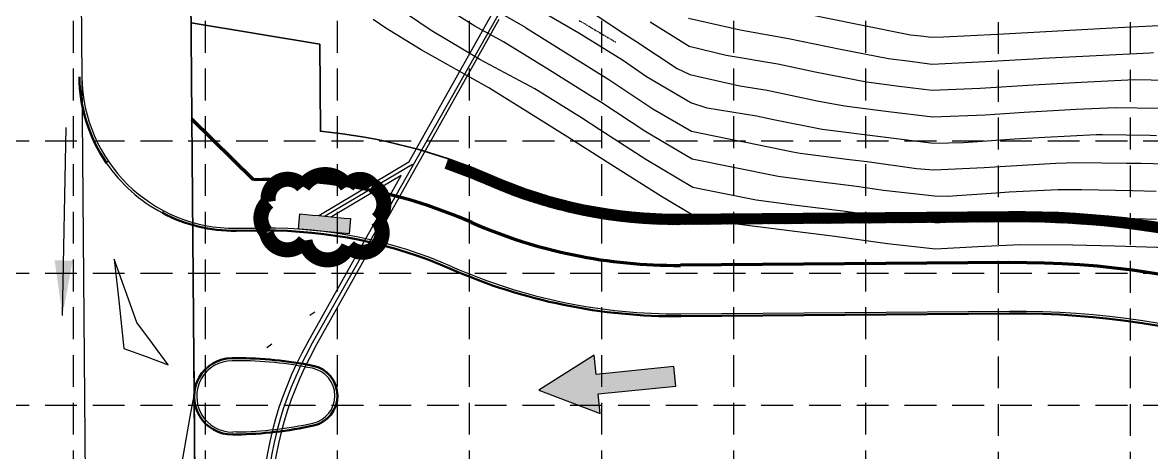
# Model space of a CAD drawing. Header units: inches. Extents: x 2387375 to 2389038, y 7083851 to 7084891.
# Drawn here: x 2387548.2 to 2387769.8, y 7084413.3 to 7084497.7 of the extents above; entities that cross this region are included whole.
import ezdxf

# ---------------------------------------------------------------- set-up
doc = ezdxf.new("R2010")
doc.units = ezdxf.units.IN
doc.header["$MEASUREMENT"] = 0
doc.linetypes.add('add_topo$0$CREEK2', pattern=[1.75, 0.625, -0.125, 0, -0.125, 0, -0.125, 0, -0.125, 0.625])
doc.linetypes.add('HIDDEN', pattern=[0.375, 0.25, -0.125])
for name, color, linetype in [('add_topo$0$LAKES', 8, 'add_topo$0$CREEK2'), ('CDAR1$0$DA-FLOW', 6, 'Continuous'), ('CSTR1$0$CF-ST-PRBC', 50, 'Continuous'), ('CSTR1$0$CST-PA-EXST', 252, 'Continuous'), ('CSTR1$0$CST-PV-BKCB', 2, 'Continuous'), ('GRID', 254, 'HIDDEN'), ('JCTR1$0$TP-CT-MAJR', 251, 'Continuous'), ('JCTR1$0$TP-CT-MINR', 253, 'Continuous'), ('LEGEND', 7, 'Continuous'), ('STORM', 5, 'Continuous')]:
    doc.layers.add(name, color=color, linetype=linetype)
for name, color, linetype, lineweight in [('CPGR1$0$CPG-PV-WALL', 2, 'Continuous', 30), ('CRWR1$0$CRW-EX-ROW', 22, 'Continuous', 35), ('CRWR1$0$CRW-PR-LOT', 3, 'Continuous', 35), ('CRWR1$0$CRW-PR-PLAT-LN', 2, 'Continuous', 30), ('CRWR1$0$CRW-PR-ROW', 4, 'Continuous', 80), ('CSTR1$0$CST-PV-FACB', 23, 'Continuous', 50), ('XREF-JCTR', 7, 'Continuous', 35)]:
    doc.layers.add(name, color=color, linetype=linetype, lineweight=lineweight)
doc.styles.add('CDAR1$0$STANDARD', font='txt')
doc.dimstyles.new('CDAR1$0$STANDARD', dxfattribs={"dimtxt": 0.18, "dimasz": 0.18, "dimexe": 0.18, "dimexo": 0.0625, "dimgap": 0.09, "dimtad": 0, "dimtih": 1, "dimtoh": 1, "dimdec": 4, "dimzin": 0, "dimdsep": 46, "dimtxsty": 'CDAR1$0$STANDARD', "dimcen": 0.09, "dimadec": 0, "dimazin": 0, "dimtfac": 1, "dimtdec": 4, "dimtofl": 0, "dimtmove": 0, "dimatfit": 3, "dimfxl": 0, "dimtolj": 1, "dimtzin": 0, "dimarcsym": 0})

# ---------------------------------------------------------------- blocks, each defined once
blk = doc.blocks.new('arrow')
blk.add_lwpolyline([(-67.01, -25.36), (-59.33, -25.42), (-59.57, -56.14), (-51.89, -56.2), (-51.65, -25.48), (-43.97, -25.54), (-55.3, -2.41), (-67.01, -25.36)], close=True)
at = {"color": 254}
for points in [[(-43.97, -25.54), (-67.01, -25.36), (-55.3, -2.41), (-67.01, -25.36)], [(-59.57, -56.14), (-51.89, -56.2), (-59.33, -25.42), (-51.65, -25.48)]]:
    blk.add_solid(points, dxfattribs=at)

msp = doc.modelspace()

# ---------------------------------------------------------------- hatches: boundary and pattern name
at = {"layer": 'CPGR1$0$CPG-PV-WALL'}
h = msp.add_hatch(dxfattribs=at)
h.set_pattern_fill('ANSI31', color=130, angle=90, style=0)
h.set_pattern_definition([(135, (9472566.95094, 4696131.97047), (-0.0883883476483, -0.0883883476483), [])])
edge = h.paths.add_edge_path()
edge.add_arc((2387743.3, 7084275.54), 183, 66.9842, 90.4711)
edge.add_line((2387741.79, 7084458.54), (2387677.29, 7084458.01))
edge.add_arc((2387676.53, 7084550), 92, 246.3243, 270.4711, ccw=False)
edge.add_arc((2387596.22, 7084366.84), 108, 66.3243, 71.0852)
edge.add_line((2387631.23, 7084469.01), (2387631.88, 7084470.9))
edge.add_arc((2387596.22, 7084366.84), 110, 66.3243, 71.0852, ccw=False)
edge.add_arc((2387676.53, 7084550), 90, 246.3243, 270.4711)
edge.add_line((2387677.27, 7084460.01), (2387741.78, 7084460.54))
edge.add_arc((2387743.3, 7084275.54), 185, 66.9842, 90.4711, ccw=False)
edge.add_line((2387815.63, 7084445.82), (2387814.85, 7084443.98))
h.paths.add_polyline_path([(2387977.36, 7084443.68), (2388528.08, 7084596.47), (2388549.5, 7084519.29), (2388551.42, 7084519.83), (2388529.47, 7084598.93), (2387977.3, 7084445.73)])
at = {"layer": 'STORM'}
h = msp.add_hatch(color=256, dxfattribs=at)
edge = h.paths.add_edge_path()
edge.add_line((2387602.35, 7084457.13), (2387602.64, 7084460.13))
edge.add_arc((2387709.34, 7085524.29), 1069.5, 264.27387, 264.80959)
edge.add_line((2387612.59, 7084459.18), (2387612.3, 7084456.18))
edge.add_line((2387612.3, 7084456.18), (2387602.35, 7084457.13))

# ---------------------------------------------------------------- linework, layer by layer
at = {"color": 7}
msp.add_line((2387581.8, 7084433.35), (2387583.42, 7084236.98), dxfattribs=at)
at = {"layer": 'add_topo$0$LAKES', "ltscale": 0.5}
msp.add_lwpolyline([(2387657.48, 7084498.07), (2387659.63, 7084496.8), (2387662.02, 7084495.39), (2387664.68, 7084493.8)], dxfattribs=at)
msp.add_lwpolyline([(2387657.48, 7084498.07), (2387659.63, 7084496.8), (2387662.02, 7084495.39), (2387664.68, 7084493.8)], dxfattribs=at)
at = {"layer": 'CPGR1$0$CPG-PV-WALL', "color": 130}
msp.add_lwpolyline([(2387814.85, 7084443.98, 0.102841), (2387741.79, 7084458.54), (2387677.29, 7084458.01, -0.105752), (2387639.59, 7084465.75, 0.020776), (2387631.23, 7084469.01), (2387631.88, 7084470.9, -0.020776), (2387640.39, 7084467.58, 0.105752), (2387677.27, 7084460.01), (2387741.78, 7084460.54, -0.102841), (2387815.63, 7084445.82), (2387814.85, 7084443.98)], format="xyb", dxfattribs=at)
at = {"layer": 'CRWR1$0$CRW-EX-ROW', "color": 7}
msp.add_line((2387580.44, 7084599.22), (2387583.69, 7084204.23), dxfattribs=at)
at = {"layer": 'CRWR1$0$CRW-PR-LOT', "color": 7}
msp.add_lwpolyline([(2387581.27, 7084497.63), (2387606.53, 7084493.42), (2387606.67, 7084476.34, -0.079681), (2387640.39, 7084467.58, 0.105752), (2387677.27, 7084460.01), (2387741.78, 7084460.54, -0.14249), (2387841.24, 7084432.49), (2387925.34, 7084431.32), (2388765.06, 7084664.3), (2388974.71, 7084370.95), (2388910.44, 7084251.14)], format="xyb", dxfattribs=at)
at = {"layer": 'CRWR1$0$CRW-PR-PLAT-LN', "color": 7}
msp.add_lwpolyline([(2387741.78, 7084460.54, -0.14249), (2387841.24, 7084432.49, -3.094759)], format="xyb", dxfattribs=at)
at = {"layer": 'CRWR1$0$CRW-PR-ROW', "color": 7}
for p, q in [((2387593.53, 7084466.82), (2387581.43, 7084478.72)), ((2387595.4, 7084466.83), (2387593.53, 7084466.82)), ((2387741.86, 7084450.54), (2387677.35, 7084450.01))]:
    msp.add_line(p, q, dxfattribs=at)
for centre, radius, start, end in [((2387596.22, 7084366.84), 100, 66.3243, 90.4711), ((2387676.53, 7084550), 100, 246.3243, 270.4711), ((2387743.3, 7084275.54), 175, 54.2147, 90.4711)]:
    msp.add_arc(centre, radius, start, end, dxfattribs=at)
at = {"layer": 'CSTR1$0$CF-ST-PRBC', "color": 7}
for p, q in [((2387565.04, 7084470.44), (2387564.63, 7084470.16)), ((2387575.9, 7084460.73), (2387575.67, 7084460.29))]:
    msp.add_line(p, q, dxfattribs=at)
msp.add_arc((2387589.86, 7084487.29), 30.5, 214.1613, 242.2555, dxfattribs=at)
at = {"layer": 'CSTR1$0$CST-PA-EXST', "linetype": 'Continuous'}
msp.add_line((2387558.94, 7084599.04), (2387561.98, 7084229.76), dxfattribs=at)
at = {"layer": 'CSTR1$0$CST-PV-BKCB', "color": 7}
msp.add_line((2387590.11, 7084457.29), (2387595.47, 7084457.33), dxfattribs=at)
at = {"layer": 'CSTR1$0$CST-PV-BKCB', "color": 7, "flags": 128}
msp.add_lwpolyline([(2387677.43, 7084440.51), (2387741.94, 7084441.04, -0.159532), (2387840.07, 7084409.8, 0.166032), (2387985.06, 7084365.66), (2388067.84, 7084368.44, 0.066562), (2388181.42, 7084387.52, -0.133716), (2388347.11, 7084393.09, 0.066562), (2388461.72, 7084381.66), (2388559.26, 7084384.93, 0.414214), (2388578.58, 7084405.59), (2388577.69, 7084431.97)], format="xyb", dxfattribs=at)
at = {"layer": 'CSTR1$0$CST-PV-BKCB', "color": 7}
for points in [[(2387590.12, 7084431.29), (2387589.32, 7084431.28)], [(2387590.23, 7084417.29), (2387589.45, 7084417.28)]]:
    msp.add_lwpolyline(points, dxfattribs=at)
for centre, radius, start, end in [((2387589.86, 7084487.29), 30, 180.472, 270.4711), ((2387596.22, 7084366.84), 90.5, 66.3243, 90.4711), ((2387676.53, 7084550), 109.5, 246.3243, 270.4711)]:
    msp.add_arc(centre, radius, start, end, dxfattribs=at)
at = {"layer": 'CSTR1$0$CST-PV-BKCB', "color": 7, "linetype": 'Continuous'}
for centre, radius, start, end in [((2387589.38, 7084424.28), 7, 90.4731, 270.571), ((2387590.07, 7084354.79), 76.5, 78.6745, 89.9693), ((2387604.02, 7084424.4), 5.5, 282.2712, 78.6745), ((2387588.92, 7084493.78), 76.5, 270.9761, 282.2712)]:
    msp.add_arc(centre, radius, start, end, dxfattribs=at)
at = {"layer": 'CSTR1$0$CST-PV-FACB', "color": 7}
msp.add_line((2387590.11, 7084456.79), (2387595.48, 7084456.83), dxfattribs=at)
at = {"layer": 'CSTR1$0$CST-PV-FACB', "color": 7, "flags": 128}
msp.add_lwpolyline([(2387677.43, 7084440.01), (2387741.94, 7084440.54, -0.159532), (2387839.78, 7084409.39, 0.160473), (2387979.99, 7084365.05, 0.160473)], format="xyb", dxfattribs=at)
at = {"layer": 'CSTR1$0$CST-PV-FACB', "color": 7}
for points in [[(2387590.11, 7084431.79), (2387589.32, 7084431.78)], [(2387590.24, 7084416.79), (2387589.45, 7084416.78)]]:
    msp.add_lwpolyline(points, dxfattribs=at)
for centre, radius, start, end in [((2387589.86, 7084487.29), 30.5, 180.472, 214.3459), ((2387589.86, 7084487.29), 30.5, 242.2637, 270.4711), ((2387596.22, 7084366.84), 90, 66.3243, 90.4711), ((2387676.53, 7084550), 110, 246.3243, 270.4711)]:
    msp.add_arc(centre, radius, start, end, dxfattribs=at)
at = {"layer": 'CSTR1$0$CST-PV-FACB', "color": 7, "linetype": 'Continuous'}
for centre, radius, start, end in [((2387589.38, 7084424.28), 7.5, 90.4731, 270.571), ((2387590.07, 7084354.79), 77, 78.6745, 89.9693), ((2387604.02, 7084424.4), 6, 282.2712, 78.6745), ((2387588.92, 7084493.78), 77, 270.9761, 282.2712)]:
    msp.add_arc(centre, radius, start, end, dxfattribs=at)
at = {"layer": 'GRID', "color": 252, "linetype": 'HIDDEN', "ltscale": 25}
for p, q in [((2387558.1, 7084863.64), (2387558.1, 7083955.7)), ((2387584.03, 7084863.64), (2387584.03, 7083955.7)), ((2387609.97, 7084863.64), (2387609.97, 7083955.7)), ((2387635.9, 7084863.64), (2387635.9, 7083955.7)), ((2387661.83, 7084863.64), (2387661.83, 7083955.7)), ((2387687.76, 7084863.64), (2387687.76, 7083955.7)), ((2387713.69, 7084863.64), (2387713.69, 7083955.7)), ((2387739.71, 7084863.39), (2387739.71, 7083955.7)), ((2387765.64, 7084863.39), (2387765.64, 7083955.7)), ((2387402.61, 7084474.43), (2389010.32, 7084474.43)), ((2387402.61, 7084448.5), (2389010.32, 7084448.5)), ((2387402.61, 7084422.57), (2389010.32, 7084422.57))]:
    msp.add_line(p, q, dxfattribs=at)
at = {"layer": 'JCTR1$0$TP-CT-MAJR', "color": 35}
msp.add_lwpolyline([(2387770.8, 7084475.44), (2387769.58, 7084475.47), (2387760.23, 7084475.63), (2387759, 7084475.61), (2387748.91, 7084475.12), (2387743.01, 7084474.78), (2387732.92, 7084474.09), (2387727.01, 7084473.95), (2387717.66, 7084475.11), (2387716.11, 7084475.33), (2387706.75, 7084476.46), (2387705.21, 7084476.7), (2387695.62, 7084478.61), (2387692.29, 7084479.31), (2387682.6, 7084480.89), (2387679.37, 7084481.91), (2387670.71, 7084487.05), (2387665.96, 7084490.27), (2387657.4, 7084495.6), (2387644.99, 7084502.87)], dxfattribs=at)
at = {"layer": 'JCTR1$0$TP-CT-MINR', "color": 35}
for p, q in [((2387652.52, 7084504.67, 604), (2387666.25, 7084495.53, 604)), ((2387628.41, 7084496.15, 608), (2387620.95, 7084501.13, 608)), ((2387636.96, 7084496.95, 607), (2387629.31, 7084501.73, 607)), ((2387646.96, 7084496.72, 606), (2387636.63, 7084502.66, 606)), ((2387712.15, 7084497.31, 601), (2387701.78, 7084499.42, 601)), ((2387619.49, 7084496.57, 609), (2387617, 7084498.29, 609)), ((2387626.47, 7084492.35, 609), (2387619.49, 7084496.57, 609)), ((2387642.63, 7084493.92, 607), (2387636.96, 7084496.95, 607)), ((2387646.96, 7084496.72, 606), (2387655.84, 7084491.14, 606)), ((2387679.07, 7084492.99, 603), (2387671.4, 7084497.77, 603)), ((2387678.92, 7084498.52, 602), (2387689.11, 7084496.27, 602)), ((2387722.52, 7084495.23, 601), (2387712.15, 7084497.31, 601)), ((2387763.3, 7084496.65, 601), (2387752.66, 7084496.08, 601)), ((2387773.94, 7084497.18, 601), (2387763.3, 7084496.65, 601)), ((2387637.97, 7084490.41, 608), (2387628.41, 7084496.15, 608)), ((2387666.25, 7084495.53, 604), (2387668.63, 7084494.05, 604)), ((2387689.11, 7084496.27, 602), (2387698.56, 7084494.56, 602)), ((2387698.56, 7084494.56, 602), (2387708.78, 7084492.46, 602)), ((2387724.55, 7084494.98, 601), (2387722.52, 7084495.23, 601)), ((2387726.58, 7084494.72, 601), (2387724.55, 7084494.98, 601)), ((2387728.99, 7084494.82, 601), (2387726.58, 7084494.72, 601)), ((2387739.62, 7084495.36, 601), (2387728.99, 7084494.82, 601)), ((2387750.26, 7084495.95, 601), (2387739.62, 7084495.36, 601)), ((2387752.66, 7084496.08, 601), (2387750.26, 7084495.95, 601)), ((2387639.75, 7084484.83, 609), (2387626.47, 7084492.35, 609)), ((2387651.62, 7084488.32, 607), (2387642.63, 7084493.92, 607)), ((2387668.63, 7084494.05, 604), (2387676.69, 7084488.63, 604)), ((2387686.33, 7084491.22, 603), (2387679.07, 7084492.99, 603)), ((2387708.78, 7084492.46, 602), (2387718.19, 7084490.6, 602)), ((2387648.8, 7084484.64, 608), (2387637.97, 7084490.41, 608)), ((2387655.84, 7084491.14, 606), (2387663.28, 7084486.5, 606)), ((2387696.47, 7084489.48, 603), (2387686.33, 7084491.22, 603)), ((2387718.19, 7084490.6, 602), (2387722.44, 7084490.07, 602)), ((2387722.44, 7084490.07, 602), (2387726.69, 7084489.53, 602)), ((2387726.69, 7084489.53, 602), (2387737.23, 7084490, 602)), ((2387737.23, 7084490, 602), (2387747.76, 7084490.62, 602)), ((2387747.76, 7084490.62, 602), (2387748.45, 7084490.66, 602)), ((2387748.45, 7084490.66, 602), (2387758.98, 7084491.24, 602)), ((2387758.98, 7084491.24, 602), (2387769.51, 7084491.76, 602)), ((2387769.51, 7084491.76, 602), (2387770.2, 7084491.79, 602)), ((2387660.6, 7084482.73, 607), (2387651.62, 7084488.32, 607)), ((2387676.69, 7084488.63, 604), (2387679.22, 7084487.45, 604)), ((2387703.8, 7084487.96, 603), (2387696.47, 7084489.48, 603)), ((2387713.87, 7084485.96, 603), (2387703.8, 7084487.96, 603)), ((2387663.28, 7084486.5, 606), (2387671.92, 7084480.72, 606)), ((2387679.22, 7084487.45, 604), (2387689.02, 7084485.27, 604)), ((2387720.33, 7084485.15, 603), (2387713.87, 7084485.96, 603)), ((2387746.63, 7084485.37, 603), (2387736.22, 7084484.72, 603)), ((2387756.06, 7084485.9, 603), (2387746.63, 7084485.37, 603)), ((2387766.47, 7084486.4, 603), (2387756.06, 7084485.9, 603)), ((2387773.04, 7084486.31, 603), (2387766.47, 7084486.4, 603)), ((2387648.99, 7084479.08, 609), (2387639.75, 7084484.83, 609)), ((2387657.92, 7084478.95, 608), (2387648.8, 7084484.64, 608)), ((2387689.02, 7084485.27, 604), (2387694.38, 7084484.39, 604)), ((2387694.38, 7084484.39, 604), (2387704.22, 7084482.34, 604)), ((2387726.79, 7084484.34, 603), (2387720.33, 7084485.15, 603)), ((2387736.22, 7084484.72, 603), (2387726.79, 7084484.34, 603)), ((2387661.7, 7084482.03, 607), (2387660.6, 7084482.73, 607)), ((2387670.54, 7084476.19, 607), (2387661.7, 7084482.03, 607)), ((2387704.22, 7084482.34, 604), (2387709.54, 7084481.33, 604)), ((2387709.54, 7084481.33, 604), (2387718.22, 7084480.24, 604)), ((2387755.08, 7084480.66, 604), (2387762.73, 7084481, 604)), ((2387762.73, 7084481, 604), (2387771.3, 7084480.88, 604)), ((2387655.25, 7084475.18, 609), (2387648.99, 7084479.08, 609)), ((2387661.55, 7084476.64, 608), (2387657.92, 7084478.95, 608)), ((2387671.92, 7084480.72, 606), (2387679.52, 7084476.38, 606)), ((2387718.22, 7084480.24, 604), (2387726.9, 7084479.14, 604)), ((2387726.9, 7084479.14, 604), (2387737.17, 7084479.56, 604)), ((2387737.17, 7084479.56, 604), (2387744.82, 7084480.07, 604)), ((2387744.82, 7084480.07, 604), (2387755.08, 7084480.66, 604)), ((2387670.57, 7084470.77, 608), (2387661.55, 7084476.64, 608)), ((2387664.42, 7084469.33, 609), (2387655.25, 7084475.18, 609)), ((2387679.67, 7084470.84, 607), (2387670.54, 7084476.19, 607)), ((2387679.52, 7084476.38, 606), (2387688.73, 7084474.48, 606)), ((2387688.73, 7084474.48, 606), (2387690.2, 7084474.22, 606)), ((2387690.2, 7084474.22, 606), (2387699.42, 7084472.31, 606)), ((2387699.42, 7084472.31, 606), (2387700.88, 7084472.06, 606)), ((2387700.88, 7084472.06, 606), (2387710.58, 7084470.82, 606)), ((2387679.82, 7084465.3, 608), (2387670.57, 7084470.77, 608)), ((2387688.12, 7084469.14, 607), (2387679.67, 7084470.84, 607)), ((2387710.58, 7084470.82, 606), (2387714, 7084470.41, 606)), ((2387714, 7084470.41, 606), (2387723.69, 7084469.02, 606)), ((2387741.19, 7084469.49, 606), (2387751.07, 7084470.07, 606)), ((2387751.07, 7084470.07, 606), (2387755.26, 7084470.22, 606)), ((2387755.26, 7084470.22, 606), (2387764.95, 7084470.1, 606)), ((2387764.95, 7084470.1, 606), (2387767.84, 7084470.05, 606)), ((2387767.84, 7084470.05, 606), (2387777.53, 7084469.79, 606)), ((2387673.62, 7084463.51, 609), (2387664.42, 7084469.33, 609)), ((2387696.56, 7084467.43, 607), (2387688.12, 7084469.14, 607)), ((2387723.69, 7084469.02, 606), (2387727.12, 7084468.76, 606)), ((2387727.12, 7084468.76, 606), (2387737, 7084469.2, 606)), ((2387737, 7084469.2, 606), (2387741.19, 7084469.49, 606)), ((2387701.91, 7084466.7, 607), (2387696.56, 7084467.43, 607)), ((2387711.89, 7084465.5, 607), (2387701.91, 7084466.7, 607)), ((2387717.24, 7084464.73, 607), (2387711.89, 7084465.5, 607)), ((2387679.97, 7084459.76, 609), (2387673.62, 7084463.51, 609)), ((2387686.03, 7084464.05, 608), (2387679.82, 7084465.3, 608)), ((2387692.23, 7084462.8, 608), (2387686.03, 7084464.05, 608)), ((2387727.22, 7084463.57, 607), (2387717.24, 7084464.73, 607)), ((2387729.76, 7084463.54, 607), (2387727.22, 7084463.57, 607)), ((2387739.37, 7084464.2, 607), (2387729.76, 7084463.54, 607)), ((2387741.91, 7084464.35, 607), (2387739.37, 7084464.2, 607)), ((2387751.52, 7084464.83, 607), (2387741.91, 7084464.35, 607)), ((2387756.15, 7084464.83, 607), (2387751.52, 7084464.83, 607)), ((2387766.11, 7084464.63, 607), (2387756.15, 7084464.83, 607)), ((2387770.74, 7084464.49, 607), (2387766.11, 7084464.63, 607)), ((2387699.59, 7084461.82, 608), (2387692.23, 7084462.8, 608)), ((2387709.78, 7084460.59, 608), (2387699.59, 7084461.82, 608)), ((2387683.94, 7084458.96, 609), (2387679.97, 7084459.76, 609)), ((2387687.9, 7084458.16, 609), (2387683.94, 7084458.96, 609)), ((2387717.14, 7084459.55, 608), (2387709.78, 7084460.59, 608)), ((2387727.33, 7084458.38, 608), (2387717.14, 7084459.55, 608)), ((2387737.56, 7084458.91, 608), (2387728.29, 7084458.34, 608)), ((2387738.52, 7084458.96, 608), (2387737.56, 7084458.91, 608)), ((2387747.79, 7084459.44, 608), (2387738.52, 7084458.96, 608)), ((2387754.22, 7084459.41, 608), (2387747.79, 7084459.44, 608)), ((2387764.38, 7084459.21, 608), (2387754.22, 7084459.41, 608)), ((2387770.8, 7084459.01, 608), (2387764.38, 7084459.21, 608)), ((2387698.25, 7084456.83, 609), (2387687.9, 7084458.16, 609)), ((2387707.67, 7084455.68, 609), (2387698.25, 7084456.83, 609)), ((2387728.29, 7084458.34, 608), (2387727.33, 7084458.38, 608)), ((2387718.01, 7084454.24, 609), (2387707.67, 7084455.68, 609)), ((2387727.44, 7084453.19, 609), (2387718.01, 7084454.24, 609)), ((2387735.75, 7084453.62, 609), (2387727.44, 7084453.19, 609)), ((2387744.05, 7084454.05, 609), (2387735.75, 7084453.62, 609)), ((2387754.38, 7084453.95, 609), (2387744.05, 7084454.05, 609)), ((2387762.64, 7084453.79, 609), (2387754.38, 7084453.95, 609)), ((2387772.98, 7084453.47, 609), (2387762.64, 7084453.79, 609)), ((2387568.42, 7084445.01, 611), (2387566.21, 7084451.24, 611)), ((2387566.21, 7084451.24, 611), (2387567.14, 7084442.45, 611)), ((2387570.62, 7084438.77, 611), (2387568.42, 7084445.01, 611)), ((2387567.14, 7084442.45, 611), (2387568.07, 7084433.65, 611)), ((2387573.72, 7084434.64, 611), (2387570.62, 7084438.77, 611)), ((2387605.59, 7084440.84, 611), (2387604.62, 7084440.13, 611)), ((2387576.81, 7084430.5, 611), (2387573.72, 7084434.64, 611)), ((2387597.12, 7084434.55, 611), (2387596.16, 7084433.82, 611)), ((2387568.07, 7084433.65, 611), (2387572.44, 7084432.08, 611)), ((2387572.44, 7084432.08, 611), (2387576.81, 7084430.5, 611)), ((2387572.44, 7084432.08, 611), (2387572.44, 7084432.08, 611)), ((2387582.39, 7084426.99, 611), (2387581.98, 7084425.05, 611)), ((2387581.98, 7084425.05, 611), (2387581.57, 7084423.1, 611)), ((2387581.2, 7084421.02, 611), (2387579.34, 7084410.55, 611)), ((2387581.57, 7084423.1, 611), (2387581.2, 7084421.02, 611))]:
    msp.add_line(p, q, dxfattribs=at)
at = {"layer": 'LEGEND', "color": 170, "ltscale": 100, "const_width": 2.95}
msp.add_lwpolyline([(2387603.26, 7084465.48, 0.520567), (2387603.26, 7084465.48, 0.765195), (2387596.43, 7084462.46, 0.417879), (2387596.08, 7084456.42, 0.6649), (2387603.64, 7084454.88, 0.744833), (2387612.2, 7084453.72, 0.975642), (2387617.83, 7084458.98, 0.520567), (2387616.83, 7084465.71, 0.520567), (2387611.92, 7084465.51, 0.540264), (2387603.26, 7084465.48)], format="xyb", close=True, dxfattribs=at)
at = {"layer": 'STORM'}
for p, q in [((2387604.88, 7084434.35), (2387652.91, 7084519.25)), ((2387624.01, 7084470.25), (2387640.24, 7084499.19)), ((2387605.64, 7084433.93), (2387641.77, 7084498.34)), ((2387624.01, 7084470.25), (2387606.35, 7084459.76)), ((2387624.78, 7084469.84), (2387607.61, 7084459.64)), ((2387604.11, 7084434.78), (2387622.54, 7084467.63)), ((2387622.54, 7084467.63), (2387608.88, 7084459.52))]:
    msp.add_line(p, q, dxfattribs=at)
msp.add_lwpolyline([(2387602.35, 7084457.13), (2387602.64, 7084460.13, 0.002338), (2387612.59, 7084459.18), (2387612.3, 7084456.18)], format="xyb", close=True, dxfattribs=at)
for radius in [70.88, 70, 69.12]:
    msp.add_arc((2387665.93, 7084400.11), radius, 150.7093, 180.6253, dxfattribs=at)
at = {"layer": 'XREF-JCTR', "linetype": 'Continuous'}
msp.add_line((2387636.37, 7084458.42), (2387636.37, 7084458.42), dxfattribs=at)
msp.add_line((2387636.37, 7084458.42), (2387636.37, 7084458.42), dxfattribs=at)

# ---------------------------------------------------------------- block references
at = {"xscale": 0.4999999997664392, "yscale": 0.5, "zscale": 0.5, "rotation": 96.26953788052617}
msp.add_blockref('arrow', (2387645.32, 7084452.85), dxfattribs=at)

# ---------------------------------------------------------------- leaders
at = {"layer": 'CDAR1$0$DA-FLOW', "color": 7}
msp.add_leader([(2387556.04, 7084440.16), (2387556.78, 7084477.04)], dimstyle='CDAR1$0$STANDARD', override={"dimscale": 60, "dimgap": 0.09, "dimtad": 0, "dimpost": "'"}, dxfattribs=at)
msp.add_leader([(2387556.04, 7084440.16), (2387556.78, 7084477.04)], dimstyle='CDAR1$0$STANDARD', override={"dimscale": 60, "dimgap": 0.09, "dimtad": 0, "dimpost": "'"}, dxfattribs=at)
msp.add_leader([(2387556.04, 7084440.16), (2387556.78, 7084477.04)], dimstyle='CDAR1$0$STANDARD', override={"dimscale": 60, "dimgap": 0.09, "dimtad": 0, "dimpost": "'"}, dxfattribs=at)

doc.saveas('drawing.dxf')
